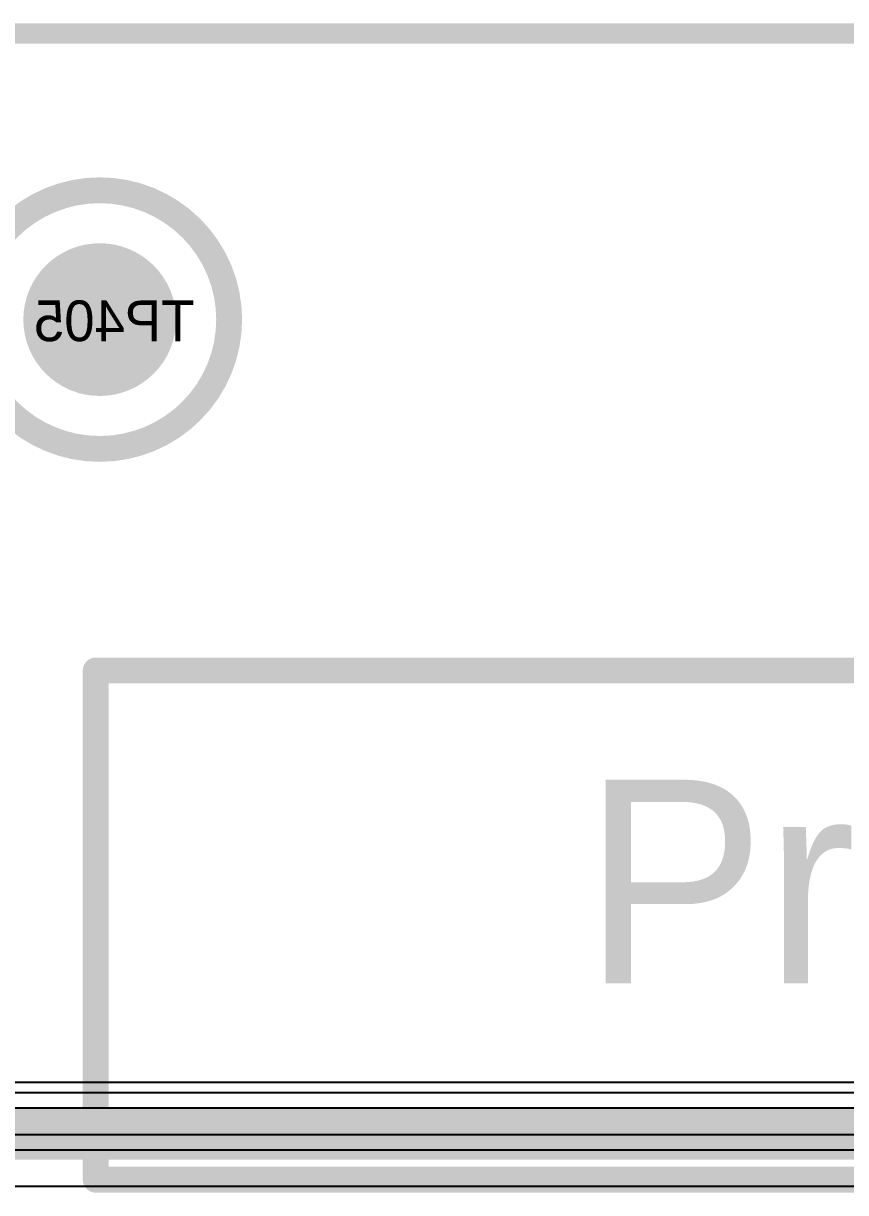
# Model space of a CAD drawing. Header units: millimetres. Extents: x 5 to 399, y 5 to 287.
# Drawn here: x 184.35 to 192.42, y 131.03 to 142.52 of the extents above; entities that cross this region are included whole.
import ezdxf

# ---------------------------------------------------------------- set-up
doc = ezdxf.new("R2010")
doc.units = ezdxf.units.MM
for name, color, linetype in [('BottomLayer', 5, 'Continuous'), ('BottomOverlay', 54, 'Continuous'), ('BottomPaste', 16, 'Continuous'), ('BottomSolder', 6, 'Continuous'), ('MidLayer1', 16, 'Continuous'), ('MidLayer2', 76, 'Continuous'), ('TopLayer', 1, 'Continuous'), ('TopOverlay', 2, 'Continuous')]:
    doc.layers.add(name, color=color, linetype=linetype)

# ---------------------------------------------------------------- blocks, each defined once
blk = doc.blocks.new('TP1_5MM_B_138')
at = {"layer": 'BottomLayer', "const_width": 0.75}
blk.add_lwpolyline([(-0.375, 0, 1), (0.375, 0, 1)], format="xyb", close=True, dxfattribs=at)
at = {"layer": 'BottomOverlay'}
for points, const_width in [([(1.27, 0, 1), (-1.27, 0, 1)], 0.254), ([(-1.333, 0, 1), (-1.206, 0, 1)], 0.127), ([(1.206, 0, 1), (1.333, 0, 1)], 0.127)]:
    blk.add_lwpolyline(points, format="xyb", close=True, dxfattribs=dict(at, const_width=const_width))
at = {"layer": 'BottomPaste', "const_width": 0.75}
blk.add_lwpolyline([(-0.375, 0, 1), (0.375, 0, 1)], format="xyb", close=True, dxfattribs=at)
at = {"layer": 'BottomSolder', "const_width": 0.75}
blk.add_lwpolyline([(-0.375, 0, 1), (0.375, 0, 1)], format="xyb", close=True, dxfattribs=at)
blk = doc.blocks.new('P____ID_278')
at = {"layer": 'TopOverlay', "const_width": 0.2}
blk.add_lwpolyline([(0, -9.967), (32, -9.967)], dxfattribs=at)

msp = doc.modelspace()

# ---------------------------------------------------------------- linework, layer by layer
at = {"layer": 'BottomLayer'}
for p, q in [((203.692, 132.013), (161.12, 132.013)), ((161.12, 131.606), (203.712, 131.606))]:
    msp.add_line(p, q, dxfattribs=at)
at = {"layer": 'MidLayer1'}
for p, q in [((196.812, 132.115), (168.355, 132.115)), ((168.566, 131.096), (197.023, 131.096))]:
    msp.add_line(p, q, dxfattribs=at)
at = {"layer": 'MidLayer1', "const_width": 0.5}
msp.add_lwpolyline([(168.355, 131.606), (197.023, 131.606)], dxfattribs=at)
at = {"layer": 'MidLayer2'}
for p, q in [((200.305, 132.013), (171.12, 132.013)), ((171.12, 131.606), (200.305, 131.606))]:
    msp.add_line(p, q, dxfattribs=at)
at = {"layer": 'TopLayer'}
for p, q in [((203.712, 131.862), (165.136, 131.862)), ((168.381, 131.454), (203.712, 131.454))]:
    msp.add_line(p, q, dxfattribs=at)
at = {"layer": 'TopOverlay', "const_width": 0.254}
for points in [[(185.06, 131.161), (185.06, 136.161)], [(185.06, 136.161), (202.06, 136.161)], [(185.06, 131.161), (202.06, 131.161)]]:
    msp.add_lwpolyline(points, dxfattribs=at)
at = {"layer": 'TopOverlay', "const_width": 0.127}
for points in [[(184.997, 136.161, 1), (185.124, 136.161, 1)], [(184.997, 136.161, 1), (185.124, 136.161, 1)], [(184.997, 131.161, 1), (185.124, 131.161, 1)], [(184.997, 131.161, 1), (185.124, 131.161, 1)]]:
    msp.add_lwpolyline(points, format="xyb", close=True, dxfattribs=at)

# ---------------------------------------------------------------- block references
at = {"rotation": 360}
msp.add_blockref('P____ID_278', (169.2, 152.383), dxfattribs=at)
msp.add_blockref('TP1_5MM_B_138', (185.1, 139.607))

# ---------------------------------------------------------------- texts
at = {"layer": 'BottomOverlay', "text_generation_flag": 2}
msp.add_text('TP405', height=0.4, dxfattribs=at).set_placement((186.03, 139.395))
at = {"layer": 'TopOverlay'}
msp.add_text('Prüfkleber', height=2, rotation=360, dxfattribs=at).set_placement((189.845, 133.088))

doc.saveas('drawing.dxf')
